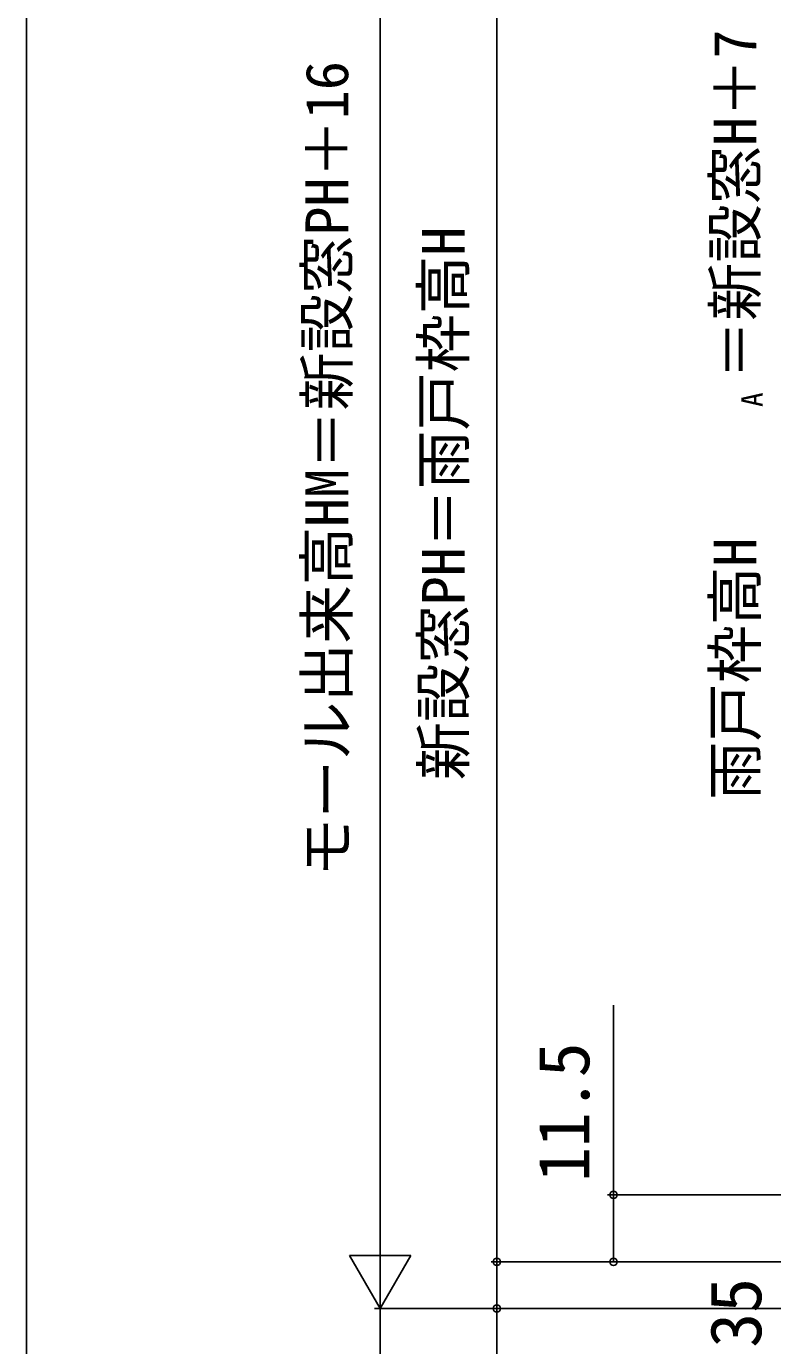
# Model space of a CAD drawing. Units: millimetres, scale not verified. Extents: x -525 to 525, y -783 to 779.
# Drawn here: x -525 to -397, y 64.1 to 290.4 of the extents above; entities that cross this region are included whole.
import ezdxf
from ezdxf.enums import TextEntityAlignment as Align

# ---------------------------------------------------------------- set-up
doc = ezdxf.new("R2010")
doc.units = ezdxf.units.MM
doc.header["$LTSCALE"] = 4
doc.layers.add('0-7_YKK_D', color=6, linetype='Continuous')
doc.layers.add('0-8_YKK_ZWAK', color=7, linetype='Continuous')
doc.styles.add('ＭＳ ゴシック', font='')
doc.styles.get('ＭＳ ゴシック').set_extended_font_data('MS Gothic')

msp = doc.modelspace()

# ---------------------------------------------------------------- linework, layer by layer
at = {"layer": '0-7_YKK_D'}
for p, q in [((-444.3, 421.428), (-444.3, 78.428)), ((-464.3, 418.928), (-464.3, 80.928)), ((-464.3, 70.428), (-464.3, 88.614)), ((-352.9, 89.928), (-425.3, 89.928)), ((-464.3, 70.428), (-469.55, 79.521)), ((-459.05, 79.521), (-469.55, 79.521)), ((-464.3, 70.428), (-459.05, 79.521)), ((-352.65, 78.428), (-445.3, 78.428)), ((-352.65, 78.428), (-445.3, 78.428)), ((-352.65, 78.428), (-425.3, 78.428)), ((-310, 70.428), (-465.3, 70.428)), ((-310, 70.428), (-465.3, 70.428)), ((-464.3, 70.428), (-464.3, -14.572)), ((-352.65, 70.428), (-445.3, 70.428))]:
    msp.add_line(p, q, dxfattribs=at)
for points in [[(-424.3, 78.428), (-424.3, 89.928), (-424.3, 122.478)], [(-444.3, 78.428), (-444.3, 70.428), (-444.3, 31.037)]]:
    msp.add_lwpolyline(points, dxfattribs=at)
for centre in [(-424.3, 89.928), (-444.3, 78.428), (-444.3, 78.428), (-424.3, 78.428), (-444.3, 70.428)]:
    msp.add_circle(centre, 0.637, dxfattribs=at)
at = {"layer": '0-8_YKK_ZWAK'}
msp.add_line((-525, 747.2), (-525, -782.8), dxfattribs=at)

# ---------------------------------------------------------------- texts
at = {"layer": '0-7_YKK_D', "style": 'ＭＳ ゴシック'}
for s, height, p in [('＝新設窓H＋7', 7.331, (-397.607, 229.862)), ('モール出来高HM＝新設窓PH＋16', 7.331, (-467.607, 144.502)), ('新設窓PH＝雨戸枠高H', 7.331, (-447.607, 161.05)), ('A', 3.666, (-397.607, 225.09)), ('雨戸枠高H', 7.331, (-397.607, 157.675)), ('11.5', 8.798, (-425.8, 92.137)), ('35', 8.798, (-396.3, 63.7))]:
    msp.add_text(s, height=height, rotation=90, dxfattribs=at).set_placement(p, align=Align.BOTTOM_LEFT)

doc.saveas('drawing.dxf')
